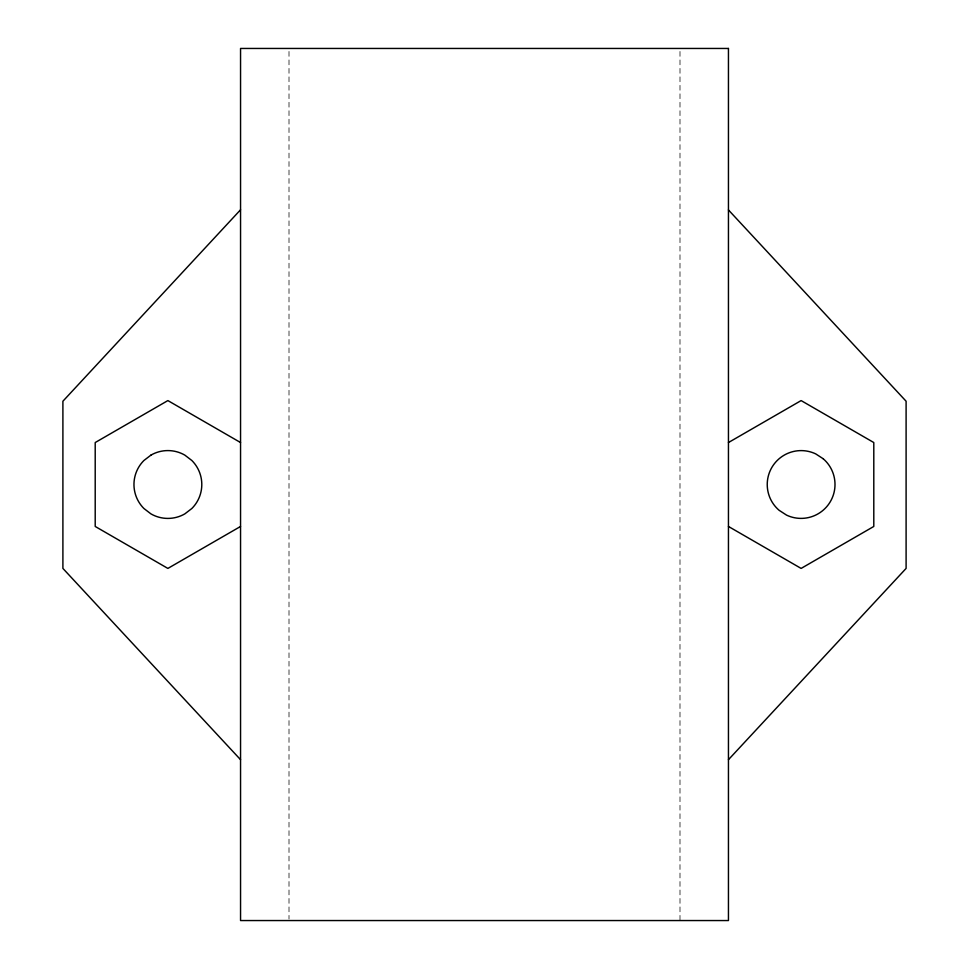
<?xml version="1.0" encoding="UTF-8"?>
<svg xmlns="http://www.w3.org/2000/svg" width="969" height="969" viewBox="0 0 969 969"><rect width="100%" height="100%" fill="white"/><g stroke="black" fill="none" stroke-linecap="round" stroke-linejoin="round"><path stroke-width="0.73" stroke-dasharray="4.84 3.63" d="M679.996 51.478L679.996 920.55M289.004 51.478L289.004 919.036"/><path stroke-width="1.45" d="M240.554 209.776L62.9 401.227L62.9 568.415L240.554 759.696M728.446 759.696L906.1 568.415L906.1 401.227L728.446 209.946M240.554 526.458L167.879 568.415L95.204 526.458L95.204 442.542L167.879 400.585L240.554 442.542M728.446 442.542L801.121 400.585L873.796 442.542L873.796 526.458L801.121 568.415L728.446 526.458M150.922 455.127L143.897 460.517A33.915 33.915 0 0 0 143.897 508.483L150.922 513.873A33.915 33.915 0 0 0 184.837 513.873L191.862 508.483A33.915 33.915 0 0 0 191.862 460.517L184.837 455.127A33.915 33.915 0 0 0 150.922 455.127M728.446 48.45L240.554 48.45L240.554 920.55L728.446 920.55L728.446 48.45M823.141 458.712L815.716 453.892A33.915 33.915 0 0 0 779.1 510.288L786.525 515.108A33.915 33.915 0 0 0 823.141 458.712"/></g></svg>
